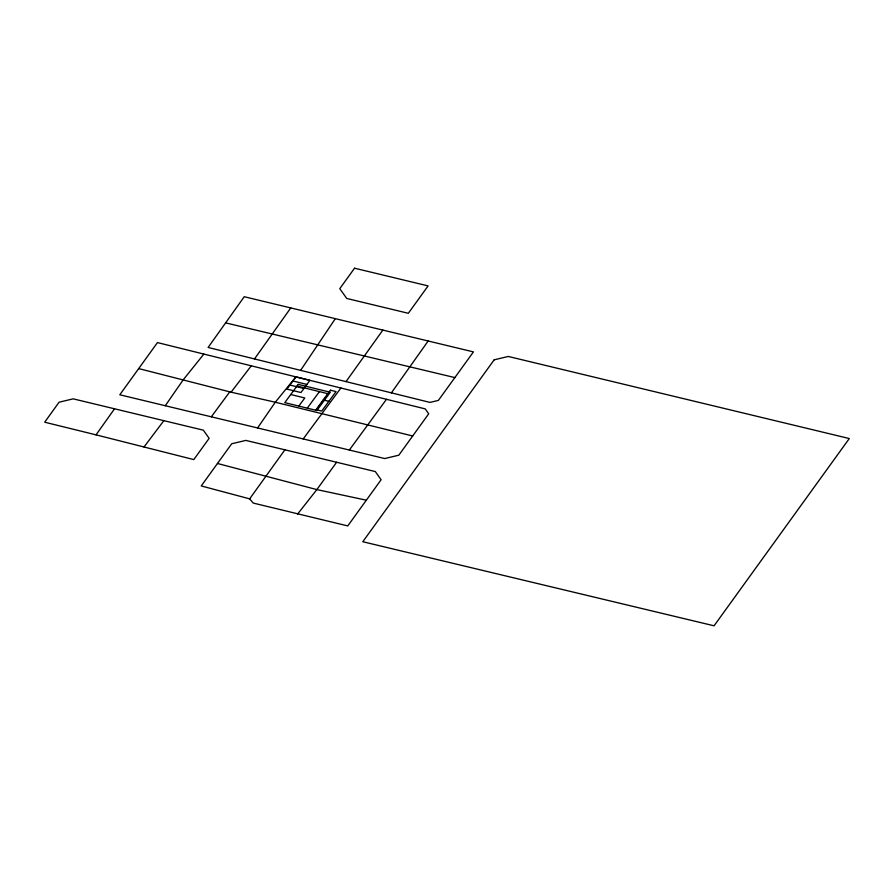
<?xml version="1.0" encoding="UTF-8"?>
<svg xmlns="http://www.w3.org/2000/svg" width="894" height="894" viewBox="0 0 894 894"><rect width="100%" height="100%" fill="white"/><g stroke="black" fill="none" stroke-linecap="round" stroke-linejoin="round"><path stroke-width="1.34" d="M335.328 318.655L244.241 296.719L208.112 347.453L429.925 402.401L438.373 400.411L473.429 351.89L335.328 318.655L300.619 370.362M257.573 427.958L275.285 402.222L295.914 376.866L309.927 380.375L300.954 392.544L286.896 389.091L295.869 376.922M165.278 405.731L183.125 379.939L203.854 354.08L425.265 408.904L428.695 413.81L398.825 455.191L384.699 458.555L119.796 394.779L157.467 342.581L203.854 354.08M428.159 340.994L391.393 392.846M96.038 434.853L193.797 459.594L209.151 438.328L203.34 430.17L73.185 398.847L59.06 402.211L44.7 422.203L96.038 434.853L114.533 408.793M290.773 307.916L254.488 358.941M346.023 381.604L382.867 330.087M249.649 498.852L253.237 503.065L347.766 525.918L381.112 479.732L375.301 471.563L245.828 440.407L231.725 443.759L201.239 485.945L249.649 498.852L284.918 449.805M336.625 462.254L316.856 489.599L297.59 514.084M386.476 399.305L349.342 450.04M211.308 416.816L229.758 391.851M298.808 406.088L304.787 397.975L290.74 394.522M307.245 408.156L319.437 391.617M315.917 410.29L328.143 393.773L296.976 386.052M340.916 388.018L303.189 438.932M144.012 446.989L163.859 420.661M138.648 368.574L231.077 392.187L251.27 365.814M366.339 500.182L316.856 489.599L217.465 463.483M231.077 392.187L275.285 402.222L412.715 435.981M225.623 322.879L454.867 377.592M292.874 380.978L306.933 384.431M289.891 385.035L303.938 388.488M323.259 399.942L328.88 401.328M354.549 268.2L339.776 288.673L346.749 298.462L408.323 313.291L428.092 285.912L354.549 268.2M494.181 359.813L362.796 541.73L714.071 625.8L849.3 438.541L508.284 356.46L494.181 359.813M298.227 384.375L284.761 402.635L316.834 410.514L330.299 392.254L298.227 384.375M330.434 390.209L316.085 409.675L321.706 411.061L336.055 391.583L330.434 390.209"/></g></svg>
